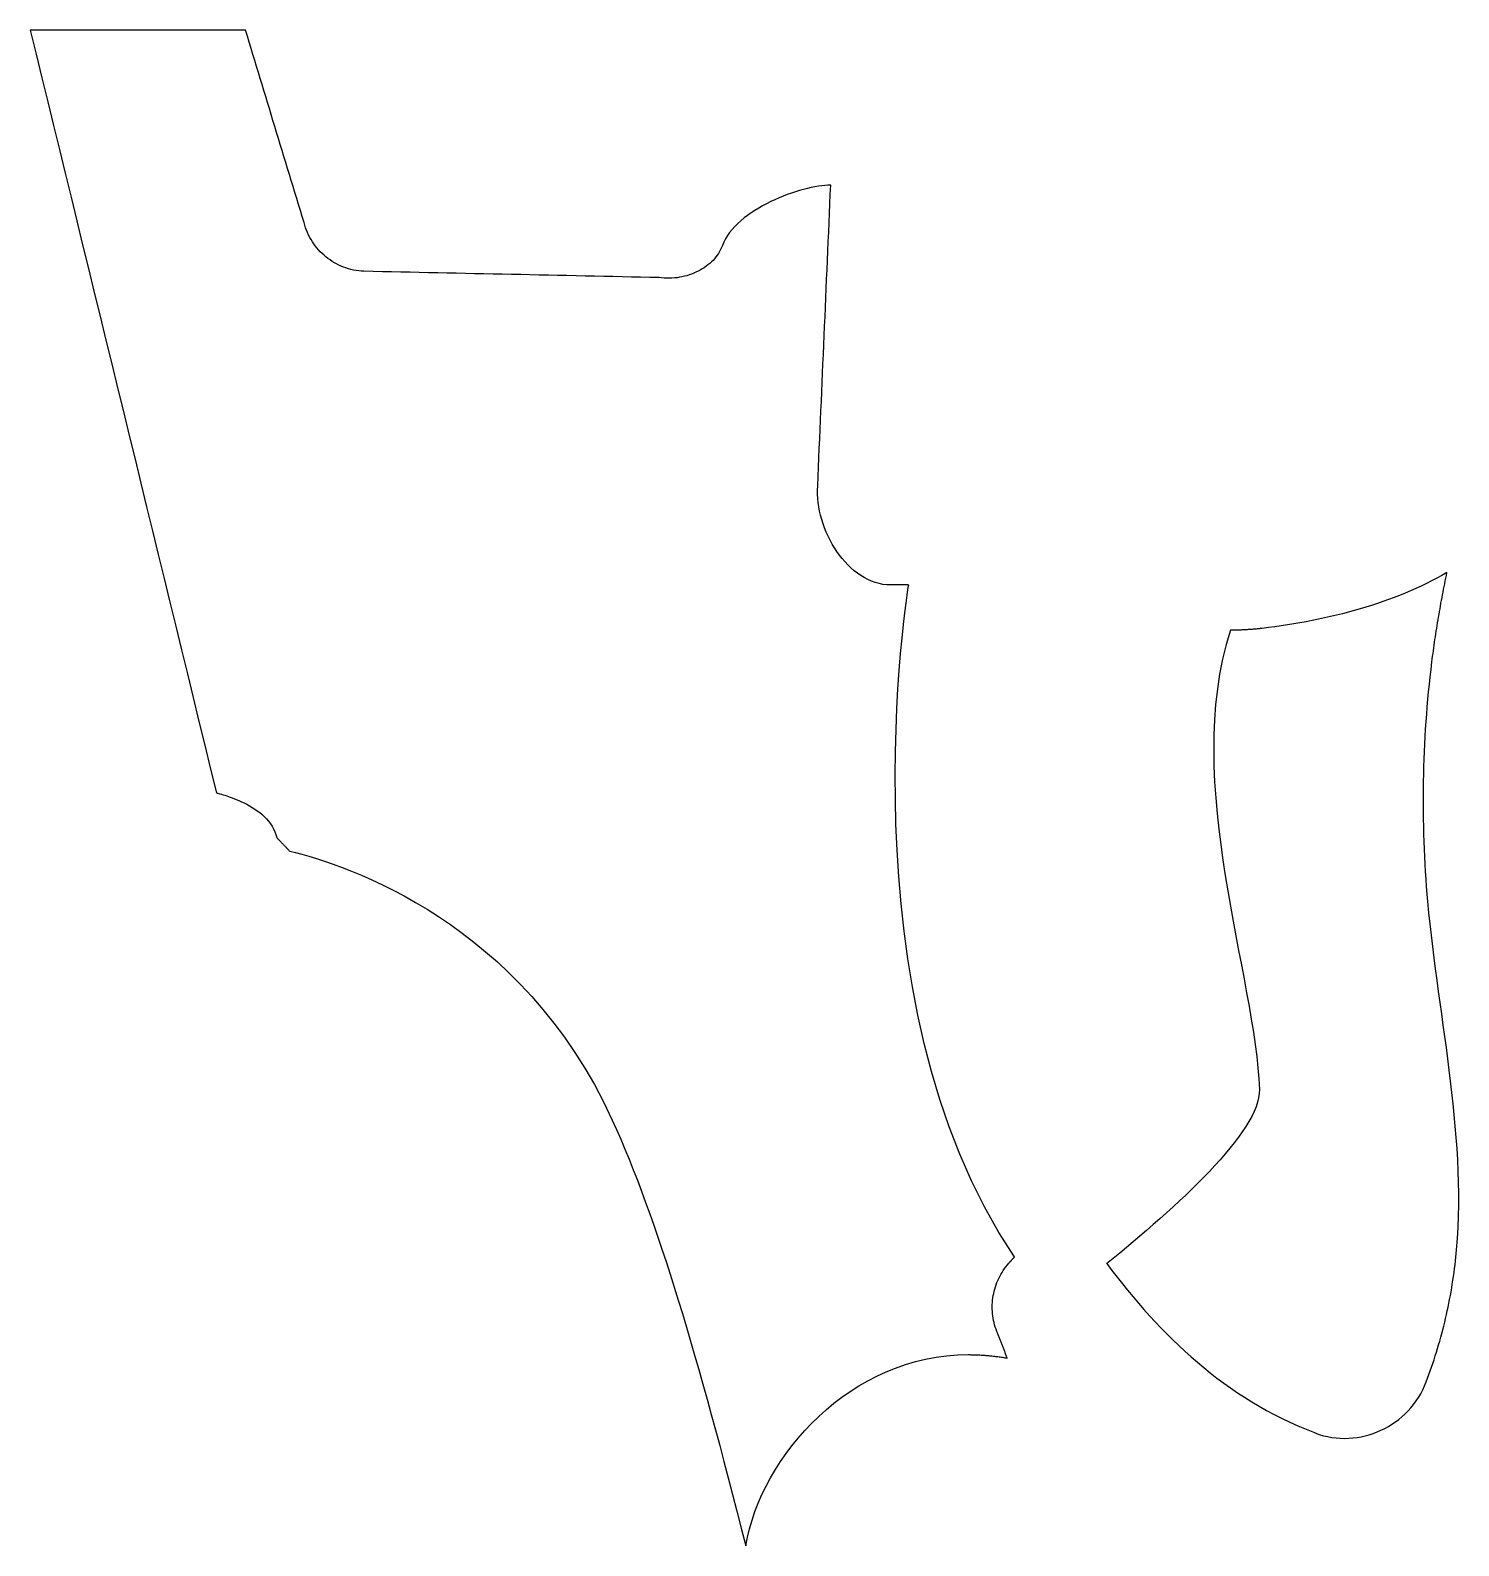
# Model space of a CAD drawing. Header units: metres. Extents: x 28 to 142, y -138 to -67.
# Drawn here: x 86.56 to 108.83, y -90.25 to -66.63 of the extents above; entities that cross this region are included whole.
import ezdxf

# ---------------------------------------------------------------- set-up
doc = ezdxf.new("R2010")
doc.units = ezdxf.units.M

msp = doc.modelspace()

# ---------------------------------------------------------------- linework, layer by layer
for points in [[(100.248212, -75.274932), (100.239576, -75.274932), (100.23094, -75.274932), (100.222304, -75.274932), (100.213668, -75.274932), (100.205032, -75.274932), (100.196396, -75.274932), (100.18776, -75.274932), (100.179124, -75.274932), (100.170488, -75.274932), (100.161852, -75.274932), (100.153216, -75.274932), (100.14458, -75.274932), (100.135944, -75.274932), (100.127308, -75.274932), (100.118672, -75.274932), (100.110036, -75.274932), (100.1014, -75.274932), (100.092764, -75.274932), (100.084128, -75.274932), (100.075492, -75.274932), (100.066856, -75.274932), (100.05822, -75.274932), (100.049584, -75.274932), (100.040948, -75.274932), (100.032312, -75.274932), (100.023676, -75.274932), (100.01504, -75.274932), (100.006404, -75.274932), (99.997768, -75.274932), (99.989132, -75.274932), (99.980496, -75.274932), (99.97186, -75.274932), (99.909376, -75.272392), (99.847908, -75.265026), (99.787456, -75.252834), (99.72802, -75.23607), (99.669854, -75.214988), (99.612958, -75.189842), (99.557332, -75.160632), (99.50323, -75.127866), (99.450652, -75.091544), (99.399598, -75.05192), (99.350322, -75.008994), (99.302824, -74.963274), (99.257104, -74.91476), (99.213162, -74.863706), (99.171252, -74.810112), (99.131374, -74.754486), (99.093528, -74.696828), (99.057968, -74.637392), (99.024694, -74.576432), (98.993706, -74.514202), (98.965004, -74.450702), (98.938842, -74.386186), (98.91522, -74.320908), (98.894392, -74.255122), (98.876104, -74.188828), (98.86061, -74.122534), (98.848164, -74.05624), (98.838512, -73.989946), (98.831908, -73.92416), (98.828352, -73.858882), (98.828098, -73.79462), (98.831146, -73.73112), (98.837496, -73.584562), (98.843846, -73.438004), (98.850196, -73.291446), (98.856546, -73.144888), (98.862896, -72.99833), (98.869246, -72.851772), (98.875596, -72.705214), (98.881946, -72.558656), (98.888296, -72.412098), (98.894646, -72.26554), (98.900996, -72.118982), (98.907346, -71.972424), (98.913696, -71.825866), (98.920046, -71.679308), (98.926396, -71.53275), (98.932746, -71.386192), (98.939096, -71.239634), (98.945446, -71.093076), (98.951796, -70.946518), (98.958146, -70.79996), (98.964496, -70.653402), (98.970846, -70.506844), (98.977196, -70.360286), (98.983546, -70.213728), (98.989896, -70.06717), (98.996246, -69.920612), (99.002596, -69.774054), (99.008946, -69.627496), (99.015296, -69.480938), (99.021646, -69.33438), (99.027996, -69.187822), (99.034346, -69.041264), (98.990912, -69.04228), (98.944176, -69.045582), (98.894392, -69.050916), (98.842068, -69.058282), (98.787204, -69.06768), (98.730308, -69.07911), (98.67138, -69.092572), (98.610928, -69.108066), (98.548952, -69.125338), (98.48596, -69.144642), (98.422206, -69.165724), (98.35769, -69.188584), (98.29292, -69.213476), (98.22815, -69.239892), (98.16338, -69.268086), (98.099118, -69.298058), (98.035618, -69.329808), (97.973134, -69.363082), (97.91192, -69.39788), (97.85223, -69.434202), (97.794064, -69.472048), (97.73793, -69.511418), (97.684082, -69.552312), (97.632774, -69.59473), (97.58426, -69.638418), (97.538794, -69.68363), (97.49663, -69.730112), (97.458022, -69.777864), (97.423478, -69.826886), (97.392998, -69.877178), (97.366836, -69.92874), (97.345246, -69.981572), (97.3328, -70.013322), (97.318576, -70.04431), (97.302574, -70.074536), (97.285048, -70.104), (97.265998, -70.132448), (97.24517, -70.160134), (97.223072, -70.187058), (97.19945, -70.212966), (97.174558, -70.237858), (97.148396, -70.261734), (97.120964, -70.284594), (97.092262, -70.306438), (97.062544, -70.327266), (97.031556, -70.347078), (96.999552, -70.36562), (96.966786, -70.383146), (96.933004, -70.399402), (96.89846, -70.414388), (96.863154, -70.428358), (96.827086, -70.441058), (96.790256, -70.452234), (96.752918, -70.46214), (96.715072, -70.470776), (96.676718, -70.477888), (96.637856, -70.48373), (96.598486, -70.488048), (96.558862, -70.490842), (96.518984, -70.492112), (96.478852, -70.491858), (96.43872, -70.49008), (96.398334, -70.486778), (96.357948, -70.481952), (96.214184, -70.478904), (96.07042, -70.475856), (95.926656, -70.472808), (95.782892, -70.46976), (95.639128, -70.466712), (95.495364, -70.463664), (95.3516, -70.460616), (95.207836, -70.457568), (95.064072, -70.45452), (94.920308, -70.451472), (94.776544, -70.448424), (94.63278, -70.445376), (94.489016, -70.442328), (94.345252, -70.43928), (94.201488, -70.436232), (94.057724, -70.433184), (93.91396, -70.430136), (93.770196, -70.427088), (93.626432, -70.42404), (93.482668, -70.420992), (93.338904, -70.417944), (93.19514, -70.414896), (93.051376, -70.411848), (92.907612, -70.4088), (92.763848, -70.405752), (92.620084, -70.402704), (92.47632, -70.399656), (92.332556, -70.396608), (92.188792, -70.39356), (92.045028, -70.390512), (91.901264, -70.387464), (91.7575, -70.384416), (91.716098, -70.381876), (91.67495, -70.377558), (91.63431, -70.371716), (91.594178, -70.364096), (91.554554, -70.354952), (91.515438, -70.344284), (91.477084, -70.332092), (91.439238, -70.318376), (91.402154, -70.30339), (91.365832, -70.28688), (91.330272, -70.2691), (91.295474, -70.249796), (91.261438, -70.229222), (91.228164, -70.207378), (91.195906, -70.184264), (91.164664, -70.15988), (91.134438, -70.134226), (91.105228, -70.107556), (91.077034, -70.079616), (91.049856, -70.05066), (91.023694, -70.020434), (90.998802, -69.989192), (90.97518, -69.956934), (90.952828, -69.92366), (90.931746, -69.88937), (90.911934, -69.854318), (90.893392, -69.81825), (90.876374, -69.78142), (90.860626, -69.743574), (90.846402, -69.704966), (90.833702, -69.665596), (90.822526, -69.625464), (90.794078, -69.531738), (90.76563, -69.438012), (90.737182, -69.344286), (90.708734, -69.25056), (90.680286, -69.156834), (90.651838, -69.063108), (90.62339, -68.969382), (90.594942, -68.875656), (90.566494, -68.78193), (90.538046, -68.688204), (90.509598, -68.594478), (90.48115, -68.500752), (90.452702, -68.407026), (90.424254, -68.3133), (90.395806, -68.219574), (90.367358, -68.125848), (90.33891, -68.032122), (90.310462, -67.938396), (90.282014, -67.84467), (90.253566, -67.750944), (90.225118, -67.657218), (90.19667, -67.563492), (90.168222, -67.469766), (90.139774, -67.37604), (90.111326, -67.282314), (90.082878, -67.188588), (90.05443, -67.094862), (90.025982, -67.001136), (89.997534, -66.90741), (89.969086, -66.813684), (89.940638, -66.719958), (89.91219, -66.626232), (89.807288, -66.626232), (89.702386, -66.626232), (89.597484, -66.626232), (89.492582, -66.626232), (89.38768, -66.626232), (89.282778, -66.626232), (89.177876, -66.626232), (89.072974, -66.626232), (88.968072, -66.626232), (88.86317, -66.626232), (88.758268, -66.626232), (88.653366, -66.626232), (88.548464, -66.626232), (88.443562, -66.626232), (88.33866, -66.626232), (88.233758, -66.626232), (88.128856, -66.626232), (88.023954, -66.626232), (87.919052, -66.626232), (87.81415, -66.626232), (87.709248, -66.626232), (87.604346, -66.626232), (87.499444, -66.626232), (87.394542, -66.626232), (87.28964, -66.626232), (87.184738, -66.626232), (87.079836, -66.626232), (86.974934, -66.626232), (86.870032, -66.626232), (86.76513, -66.626232), (86.660228, -66.626232), (86.555326, -66.626232), (86.646004, -66.997834), (86.736682, -67.369436), (86.82736, -67.741038), (86.918038, -68.11264), (87.008716, -68.484242), (87.099394, -68.855844), (87.190072, -69.227446), (87.28075, -69.599048), (87.371428, -69.97065), (87.462106, -70.342252), (87.552784, -70.713854), (87.643462, -71.085456), (87.73414, -71.457058), (87.824818, -71.82866), (87.915496, -72.200262), (88.006174, -72.571864), (88.096852, -72.943466), (88.18753, -73.315068), (88.278208, -73.68667), (88.368886, -74.058272), (88.459564, -74.429874), (88.550242, -74.801476), (88.64092, -75.173078), (88.731598, -75.54468), (88.822276, -75.916282), (88.912954, -76.287884), (89.003632, -76.659486), (89.09431, -77.031088), (89.184988, -77.40269), (89.275666, -77.774292), (89.366344, -78.145894), (89.457022, -78.517496), (89.459308, -78.518004), (89.46642, -78.519782), (89.47785, -78.522576), (89.49309, -78.526386), (89.51214, -78.531466), (89.534746, -78.537816), (89.5604, -78.545436), (89.589102, -78.554326), (89.620344, -78.564486), (89.653872, -78.575916), (89.689432, -78.588616), (89.72677, -78.60284), (89.765632, -78.618334), (89.80551, -78.635352), (89.846404, -78.65364), (89.887806, -78.673452), (89.929462, -78.694788), (89.971118, -78.717648), (90.01252, -78.742032), (90.053414, -78.768194), (90.093546, -78.79588), (90.132408, -78.82509), (90.17, -78.856078), (90.205814, -78.888844), (90.239596, -78.923134), (90.271092, -78.959202), (90.300048, -78.997048), (90.32621, -79.036672), (90.349324, -79.078074), (90.368882, -79.121508), (90.384884, -79.16672), (90.396822, -79.21371), (90.403172, -79.220314), (90.409522, -79.226918), (90.415872, -79.233522), (90.422222, -79.240126), (90.428572, -79.24673), (90.434922, -79.253334), (90.441272, -79.259938), (90.447622, -79.266542), (90.453972, -79.273146), (90.460322, -79.27975), (90.466672, -79.286354), (90.473022, -79.292958), (90.479372, -79.299562), (90.485722, -79.306166), (90.492072, -79.31277), (90.498422, -79.319374), (90.504772, -79.325978), (90.511122, -79.332582), (90.517472, -79.339186), (90.523822, -79.34579), (90.530172, -79.352394), (90.536522, -79.358998), (90.542872, -79.365602), (90.549222, -79.372206), (90.555572, -79.37881), (90.561922, -79.385414), (90.568272, -79.392018), (90.574622, -79.398622), (90.580972, -79.405226), (90.587322, -79.41183), (90.593672, -79.418434), (90.600022, -79.425038), (90.689176, -79.446882), (90.78849, -79.473044), (90.897456, -79.503778), (91.015312, -79.539338), (91.14155, -79.580232), (91.275662, -79.62646), (91.41714, -79.678276), (91.565222, -79.736188), (91.7194, -79.800196), (91.879166, -79.870808), (92.043758, -79.948024), (92.212922, -80.032352), (92.385896, -80.124046), (92.561918, -80.22336), (92.740734, -80.330548), (92.921582, -80.445864), (93.103954, -80.569562), (93.287088, -80.701896), (93.47073, -80.84312), (93.654118, -80.993488), (93.836744, -81.153508), (94.017846, -81.32318), (94.19717, -81.503012), (94.373954, -81.693004), (94.54769, -81.893664), (94.717616, -82.105246), (94.883224, -82.328004), (95.044006, -82.562192), (95.199454, -82.808064), (95.34906, -83.065874), (95.492062, -83.335876), (95.627952, -83.618324), (95.694246, -83.765644), (95.760286, -83.916774), (95.825818, -84.07146), (95.891096, -84.229956), (95.955866, -84.392008), (96.020382, -84.55787), (96.084644, -84.727542), (96.148652, -84.901024), (96.21266, -85.078316), (96.276414, -85.259418), (96.340168, -85.44433), (96.403668, -85.633052), (96.467168, -85.825838), (96.530668, -86.022434), (96.594168, -86.223094), (96.657668, -86.427564), (96.721422, -86.636098), (96.785176, -86.848696), (96.849184, -87.065104), (96.913192, -87.285576), (96.977454, -87.510112), (97.04197, -87.738712), (97.10674, -87.971376), (97.171764, -88.208358), (97.237296, -88.449404), (97.303082, -88.694514), (97.369376, -88.943942), (97.436178, -89.197688), (97.503488, -89.455498), (97.571306, -89.717626), (97.639632, -89.984072), (97.708466, -90.254836), (97.734882, -90.122756), (97.767902, -89.990168), (97.807272, -89.857072), (97.852992, -89.723976), (97.904808, -89.591134), (97.96272, -89.4588), (98.026474, -89.327482), (98.09607, -89.197434), (98.171508, -89.06891), (98.252534, -88.942164), (98.338894, -88.817704), (98.430588, -88.695784), (98.527362, -88.576658), (98.629216, -88.46058), (98.735896, -88.348058), (98.847402, -88.239346), (98.963734, -88.134698), (99.084638, -88.034622), (99.20986, -87.939118), (99.3394, -87.848694), (99.473004, -87.763604), (99.610672, -87.684356), (99.75215, -87.611204), (99.897438, -87.544402), (100.046536, -87.484204), (100.198936, -87.430864), (100.354892, -87.38489), (100.51415, -87.346536), (100.676456, -87.31631), (100.84181, -87.294212), (101.009958, -87.28075), (101.1809, -87.276178), (101.200966, -87.276178), (101.220778, -87.276432), (101.24059, -87.276686), (101.260402, -87.277194), (101.280214, -87.277702), (101.299772, -87.278464), (101.31933, -87.279226), (101.338888, -87.279988), (101.358192, -87.281004), (101.377496, -87.28202), (101.3968, -87.28329), (101.416104, -87.28456), (101.435154, -87.28583), (101.454204, -87.287354), (101.473254, -87.288878), (101.492304, -87.290656), (101.5111, -87.292434), (101.529896, -87.294212), (101.548692, -87.296244), (101.567488, -87.298276), (101.58603, -87.300308), (101.604572, -87.302594), (101.623114, -87.30488), (101.641656, -87.307166), (101.659944, -87.309706), (101.678232, -87.312246), (101.69652, -87.314786), (101.714808, -87.31758), (101.733096, -87.320374), (101.75113, -87.323168), (101.769164, -87.325962), (101.787198, -87.32901), (101.782118, -87.316056), (101.777038, -87.303102), (101.771958, -87.290148), (101.766878, -87.277194), (101.761798, -87.26424), (101.756718, -87.251286), (101.751638, -87.238332), (101.746558, -87.225378), (101.741478, -87.212424), (101.736398, -87.19947), (101.731318, -87.186516), (101.726238, -87.173562), (101.721158, -87.160608), (101.716078, -87.147654), (101.710998, -87.1347), (101.705918, -87.121746), (101.700838, -87.108792), (101.695758, -87.095838), (101.690678, -87.082884), (101.685598, -87.06993), (101.680518, -87.056976), (101.675438, -87.044022), (101.670358, -87.031068), (101.665278, -87.018114), (101.660198, -87.00516), (101.655118, -86.992206), (101.650038, -86.979252), (101.644958, -86.966298), (101.639878, -86.953344), (101.634798, -86.94039), (101.629718, -86.927436), (101.624638, -86.914482), (101.611938, -86.880446), (101.600508, -86.846156), (101.590348, -86.811612), (101.581458, -86.776814), (101.573838, -86.742016), (101.567234, -86.706964), (101.5619, -86.671912), (101.557836, -86.636606), (101.555042, -86.6013), (101.553518, -86.565994), (101.55301, -86.530688), (101.553772, -86.495382), (101.555804, -86.46033), (101.558852, -86.425278), (101.56317, -86.39048), (101.568758, -86.355682), (101.575362, -86.321138), (101.583236, -86.286848), (101.592126, -86.252812), (101.602286, -86.21903), (101.613462, -86.185756), (101.625908, -86.152736), (101.63937, -86.120224), (101.654102, -86.087966), (101.66985, -86.056216), (101.686868, -86.024974), (101.704902, -85.99424), (101.724206, -85.964014), (101.744526, -85.93455), (101.765862, -85.905594), (101.788214, -85.877146), (101.811836, -85.84946), (101.81463, -85.846412), (101.817424, -85.843364), (101.820218, -85.840316), (101.823012, -85.837268), (101.825806, -85.83422), (101.8286, -85.831172), (101.831394, -85.828124), (101.834188, -85.825076), (101.836982, -85.822028), (101.839776, -85.81898), (101.84257, -85.815932), (101.845364, -85.812884), (101.848158, -85.809836), (101.850952, -85.806788), (101.853746, -85.80374), (101.85654, -85.800692), (101.859334, -85.797644), (101.862128, -85.794596), (101.864922, -85.791548), (101.867716, -85.7885), (101.87051, -85.785452), (101.873304, -85.782404), (101.876098, -85.779356), (101.878892, -85.776308), (101.881686, -85.77326), (101.88448, -85.770212), (101.887274, -85.767164), (101.890068, -85.764116), (101.892862, -85.761068), (101.895656, -85.75802), (101.89845, -85.754972), (101.901244, -85.751924), (101.656388, -85.368892), (101.432868, -84.97316), (101.229922, -84.566252), (101.046534, -84.149946), (100.881942, -83.725766), (100.73513, -83.295236), (100.605336, -82.860134), (100.491544, -82.421984), (100.392992, -81.982564), (100.308664, -81.543398), (100.237798, -81.106264), (100.179378, -80.672686), (100.132388, -80.244188), (100.096066, -79.822548), (100.06965, -79.409544), (100.052124, -79.0067), (100.042472, -78.61554), (100.039932, -78.237842), (100.043742, -77.87513), (100.052886, -77.528928), (100.066348, -77.201014), (100.083366, -76.893166), (100.102924, -76.606908), (100.12426, -76.343764), (100.146358, -76.105512), (100.168456, -75.893676), (100.189538, -75.710034), (100.208842, -75.55611), (100.225352, -75.433428), (100.238306, -75.343766), (100.246688, -75.288902), (100.249736, -75.270106)], [(103.338376, -85.85708), (103.418386, -85.962236), (103.499158, -86.066376), (103.580946, -86.1695), (103.66375, -86.271608), (103.74757, -86.3727), (103.832406, -86.472522), (103.918512, -86.571074), (104.005634, -86.668356), (104.094026, -86.764368), (104.183688, -86.85911), (104.27462, -86.952328), (104.367076, -87.044022), (104.460802, -87.134192), (104.556052, -87.222838), (104.652826, -87.30996), (104.751124, -87.395304), (104.850946, -87.47887), (104.952546, -87.560658), (105.055924, -87.640668), (105.16108, -87.718646), (105.268014, -87.794846), (105.376726, -87.869014), (105.48747, -87.94115), (105.599992, -88.011254), (105.714546, -88.079072), (105.831132, -88.144604), (105.94975, -88.208104), (106.070654, -88.269064), (106.193844, -88.327738), (106.319066, -88.384126), (106.446574, -88.437974), (106.576622, -88.489282), (106.576876, -88.489536), (106.57713, -88.48979), (106.577384, -88.490044), (106.577638, -88.490298), (106.577892, -88.490552), (106.578146, -88.490806), (106.5784, -88.49106), (106.578654, -88.491314), (106.578908, -88.491568), (106.579162, -88.491822), (106.579416, -88.492076), (106.57967, -88.49233), (106.579924, -88.492584), (106.580178, -88.492838), (106.580432, -88.493092), (106.580686, -88.493346), (106.58094, -88.4936), (106.581194, -88.493854), (106.581448, -88.494108), (106.581702, -88.494362), (106.581956, -88.494616), (106.58221, -88.49487), (106.582464, -88.495124), (106.582718, -88.495378), (106.582972, -88.495632), (106.583226, -88.495886), (106.58348, -88.49614), (106.583734, -88.496394), (106.583988, -88.496648), (106.584242, -88.496902), (106.584496, -88.497156), (106.58475, -88.49741), (106.649774, -88.52027), (106.715306, -88.53932), (106.781092, -88.554814), (106.847132, -88.566752), (106.913172, -88.575134), (106.979212, -88.580214), (107.044998, -88.581992), (107.11053, -88.580468), (107.175808, -88.575642), (107.240578, -88.567514), (107.30484, -88.556338), (107.36834, -88.542114), (107.431078, -88.524842), (107.4928, -88.504522), (107.553506, -88.481408), (107.613196, -88.4555), (107.671616, -88.426798), (107.728512, -88.395302), (107.784138, -88.361266), (107.837986, -88.324436), (107.89031, -88.285066), (107.940602, -88.243156), (107.989116, -88.19896), (108.035598, -88.152224), (108.079794, -88.103202), (108.121704, -88.051894), (108.161328, -87.9983), (108.198412, -87.942674), (108.232956, -87.884762), (108.264706, -87.824818), (108.293662, -87.762842), (108.31957, -87.699088), (108.340906, -87.642192), (108.361734, -87.585042), (108.382054, -87.527638), (108.40212, -87.470234), (108.421678, -87.412576), (108.440728, -87.354918), (108.45927, -87.297006), (108.477558, -87.239094), (108.495338, -87.180928), (108.51261, -87.122762), (108.529374, -87.064342), (108.54563, -87.005922), (108.561632, -86.947248), (108.577126, -86.888574), (108.592112, -86.829646), (108.60659, -86.770718), (108.62056, -86.711536), (108.634022, -86.652354), (108.64723, -86.593172), (108.65993, -86.533736), (108.672122, -86.4743), (108.683806, -86.41461), (108.694982, -86.35492), (108.70565, -86.29523), (108.71581, -86.235286), (108.725716, -86.175342), (108.735114, -86.115398), (108.744004, -86.0552), (108.752386, -85.995002), (108.76026, -85.934804), (108.767626, -85.874606), (108.774484, -85.814154), (108.791756, -85.639148), (108.805218, -85.464142), (108.815124, -85.289136), (108.821474, -85.11413), (108.824776, -84.939124), (108.82503, -84.764118), (108.82249, -84.589112), (108.817156, -84.414106), (108.809282, -84.2391), (108.799122, -84.064094), (108.78693, -83.889088), (108.772706, -83.714082), (108.756704, -83.539076), (108.738924, -83.36407), (108.719874, -83.189064), (108.699554, -83.014058), (108.677964, -82.839052), (108.655612, -82.663792), (108.632498, -82.488532), (108.608876, -82.313272), (108.584746, -82.138012), (108.560362, -81.962752), (108.535978, -81.787492), (108.511848, -81.612232), (108.487972, -81.436972), (108.464604, -81.261712), (108.441998, -81.086452), (108.420154, -80.911192), (108.399326, -80.735932), (108.379768, -80.560672), (108.361734, -80.385412), (108.345224, -80.210152), (108.335064, -80.093566), (108.325666, -79.97698), (108.317284, -79.860394), (108.309664, -79.743554), (108.302806, -79.626714), (108.29671, -79.509874), (108.291376, -79.393034), (108.286804, -79.276194), (108.282994, -79.159354), (108.279946, -79.042514), (108.27766, -78.925674), (108.276136, -78.808834), (108.275374, -78.69174), (108.275374, -78.574646), (108.276136, -78.457552), (108.27766, -78.340712), (108.279946, -78.223872), (108.282994, -78.107032), (108.286804, -77.990192), (108.291376, -77.873352), (108.29671, -77.756512), (108.302806, -77.639672), (108.309664, -77.522832), (108.317538, -77.405992), (108.326174, -77.289406), (108.335572, -77.17282), (108.345732, -77.056234), (108.356654, -76.939648), (108.368338, -76.823316), (108.380784, -76.706984), (108.393992, -76.590652), (108.407962, -76.474574), (108.413296, -76.430886), (108.418884, -76.387198), (108.424726, -76.34351), (108.430568, -76.299822), (108.436664, -76.256134), (108.44276, -76.212446), (108.44911, -76.168758), (108.45546, -76.12507), (108.462064, -76.081382), (108.468668, -76.037694), (108.475526, -75.994006), (108.482384, -75.950318), (108.489496, -75.906884), (108.496608, -75.86345), (108.50372, -75.820016), (108.511086, -75.776582), (108.518452, -75.733148), (108.526072, -75.689714), (108.533692, -75.64628), (108.541312, -75.602846), (108.549186, -75.559412), (108.55706, -75.515978), (108.565188, -75.472544), (108.573316, -75.42911), (108.581444, -75.385676), (108.589826, -75.342242), (108.598208, -75.298808), (108.60659, -75.255374), (108.615226, -75.212194), (108.623862, -75.169014), (108.632498, -75.125834), (108.641388, -75.082654), (108.562902, -75.12685), (108.483654, -75.169776), (108.40339, -75.211686), (108.322364, -75.252326), (108.240576, -75.291696), (108.157772, -75.329796), (108.074206, -75.36688), (107.989878, -75.402694), (107.904788, -75.437238), (107.818936, -75.470766), (107.732322, -75.503024), (107.644946, -75.534266), (107.556808, -75.564492), (107.467908, -75.593702), (107.378246, -75.621642), (107.288076, -75.648566), (107.197144, -75.674474), (107.10545, -75.699366), (107.013248, -75.723242), (106.920284, -75.746356), (106.826812, -75.768454), (106.732578, -75.789536), (106.637836, -75.809602), (106.542586, -75.828906), (106.446828, -75.847194), (106.350308, -75.86472), (106.25328, -75.88123), (106.155744, -75.896978), (106.0577, -75.911964), (105.959148, -75.926188), (105.860088, -75.939396), (105.76052, -75.951842), (105.744772, -75.95362), (105.729024, -75.955398), (105.713276, -75.957176), (105.697528, -75.958954), (105.68178, -75.960478), (105.666032, -75.962002), (105.650284, -75.963526), (105.634536, -75.964796), (105.618788, -75.966066), (105.60304, -75.967336), (105.587546, -75.968606), (105.572052, -75.969622), (105.556558, -75.970638), (105.541064, -75.971654), (105.52557, -75.97267), (105.510076, -75.973686), (105.494582, -75.974448), (105.479088, -75.97521), (105.463594, -75.975972), (105.4481, -75.976734), (105.432606, -75.977242), (105.417366, -75.97775), (105.402126, -75.978258), (105.386886, -75.978766), (105.371646, -75.979274), (105.356406, -75.979528), (105.341166, -75.979782), (105.325926, -75.980036), (105.310686, -75.98029), (105.295446, -75.980544), (105.280206, -75.980798), (105.264966, -75.980798), (105.198672, -76.20508), (105.143046, -76.433172), (105.097834, -76.664566), (105.062274, -76.899008), (105.035858, -77.13599), (105.017824, -77.375258), (105.007918, -77.616304), (105.005378, -77.858874), (105.009696, -78.10246), (105.020364, -78.346808), (105.036874, -78.59141), (105.058464, -78.836012), (105.084626, -79.08036), (105.114852, -79.323692), (105.148634, -79.566008), (105.185464, -79.8068), (105.22458, -80.04556), (105.265474, -80.282034), (105.307638, -80.515968), (105.350564, -80.746854), (105.393744, -80.974184), (105.436416, -81.197704), (105.478072, -81.41716), (105.518204, -81.632044), (105.556304, -81.841848), (105.591864, -82.046572), (105.624122, -82.245454), (105.65257, -82.43824), (105.6767, -82.624676), (105.696004, -82.804254), (105.70972, -82.97672), (105.717594, -83.141566), (105.715562, -83.204558), (105.70591, -83.270598), (105.688892, -83.339432), (105.665016, -83.410806), (105.634536, -83.48472), (105.597452, -83.56092), (105.554272, -83.639406), (105.50525, -83.719924), (105.450894, -83.80222), (105.391204, -83.886294), (105.326434, -83.971892), (105.257092, -84.05876), (105.183432, -84.146898), (105.105708, -84.236306), (105.024174, -84.32673), (104.939084, -84.417916), (104.850692, -84.50961), (104.759506, -84.601812), (104.665526, -84.694522), (104.56926, -84.787232), (104.470962, -84.880196), (104.370886, -84.972906), (104.269286, -85.065362), (104.166416, -85.157564), (104.062784, -85.249004), (103.95839, -85.339936), (103.853742, -85.429852), (103.749094, -85.518752), (103.644446, -85.606636), (103.54056, -85.692996), (103.437436, -85.778086), (103.335328, -85.861398)]]:
    msp.add_lwpolyline(points)

doc.saveas('drawing.dxf')
